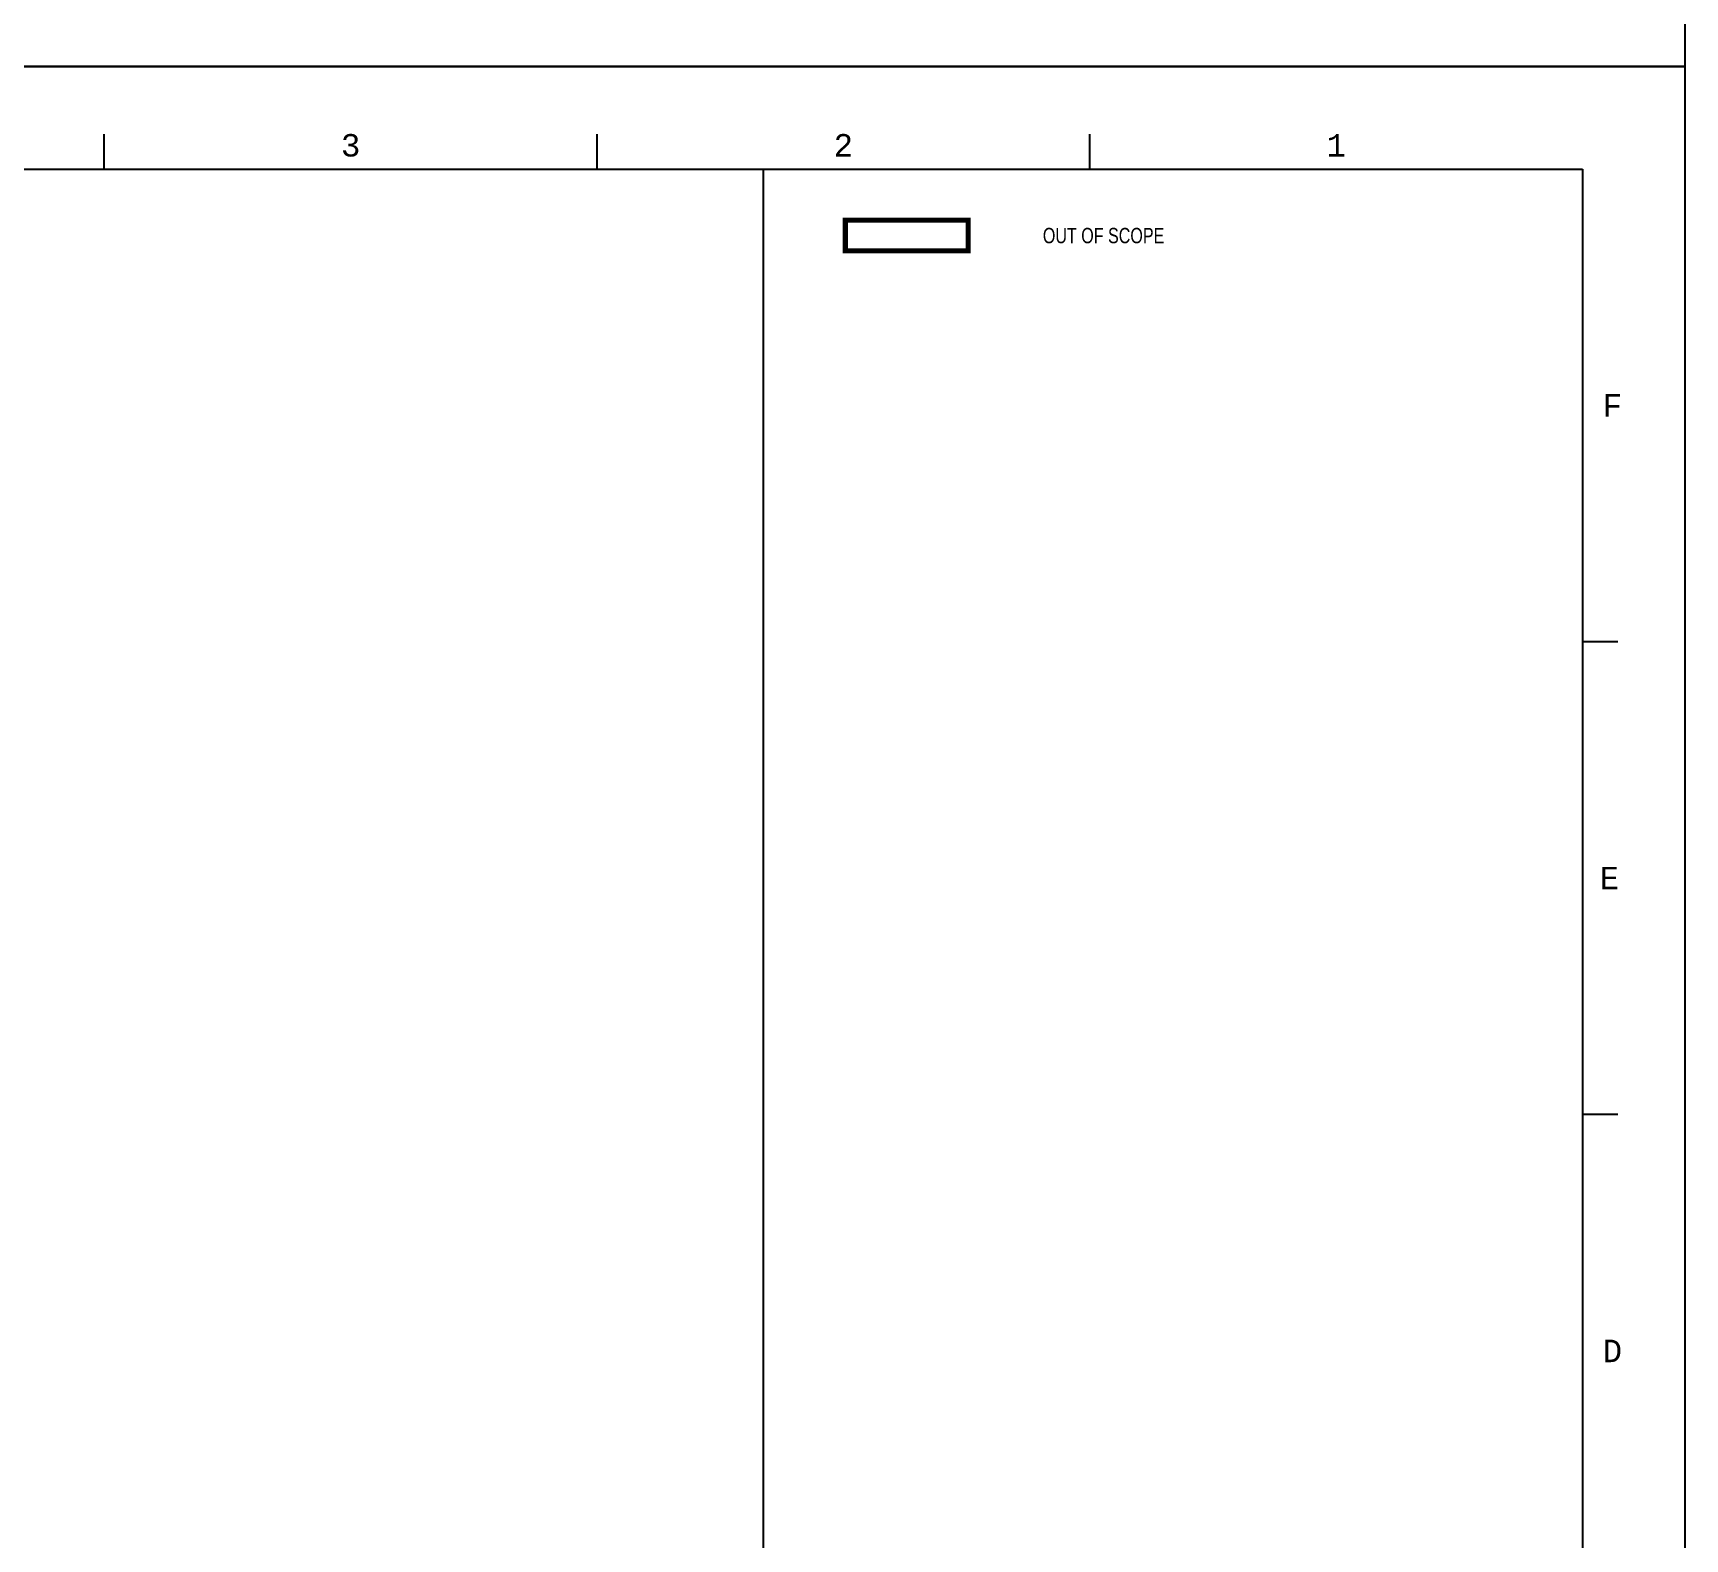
# Model space of a CAD drawing. Header units: feet. Extents: x 1 to 168002, y -59383 to 29717.
# Drawn here: x 25867 to 42001, y -44062 to -29356 of the extents above; entities that cross this region are included whole.
import ezdxf
from ezdxf.enums import TextEntityAlignment as Align

# ---------------------------------------------------------------- set-up
doc = ezdxf.new("R2010")
doc.units = ezdxf.units.FT
doc.header["$LTSCALE"] = 50
doc.header["$MEASUREMENT"] = 0
doc.linetypes.add('CONTINU', pattern=[0])
doc.linetypes.add('PHANTOMX2', pattern=[5, 2.5, -0.5, 0.5, -0.5, 0.5, -0.5])
doc.layers.get('0').update_dxf_attribs({"linetype": 'CONTINUOUS'})
doc.layers.add('Border', color=7, linetype='CONTINUOUS', lineweight=0)
doc.layers.add('E-Text-1', color=2, linetype='CONTINUOUS')
doc.styles.add('TB-1$0$MONOTXT', font='monotxt_.ttf')
doc.styles.add('돋움', font='')
doc.styles.get('돋움').set_extended_font_data('Dotum')

# ---------------------------------------------------------------- blocks, each defined once
blk = doc.blocks.new('FORMAT')
at = {"layer": 'Border', "color": 0, "linetype": 'Continuous', "lineweight": 25}
for p, q in [((26562, 28700), (26562, 29041)), ((31375, 28700), (31375, 29041)), ((36187, 28700), (36187, 29041)), ((2500, 28700), (41000, 28700)), ((41000, 28700), (41000, 1000)), ((41343, 24083), (41000, 24083)), ((41343, 19467), (41000, 19467))]:
    blk.add_line(p, q, dxfattribs=at)
blk.add_lwpolyline([(0, 0), (0, 29700), (42000, 29700), (42000, 0)], close=True, dxfattribs=at)
at = {"layer": 'Border', "color": 0, "linetype": 'Continuous', "lineweight": 25, "style": 'TB-1$0$MONOTXT'}
for s, p in [('3', (28968, 29041)), ('2', (33780, 29041)), ('1', (38594, 29041))]:
    blk.add_text(s, height=219, dxfattribs=at).set_placement(p, align=Align.TOP_CENTER)
for s, p in [('F', (41196, 26392)), ('E', (41167, 21775)), ('D', (41196, 17158))]:
    blk.add_text(s, height=220, dxfattribs=at).set_placement(p, align=Align.MIDDLE_LEFT)
blk = doc.blocks.new('TITLE')
at = {"xscale": 0.01, "yscale": 0.01, "zscale": 0.01}
blk.add_blockref('FORMAT', (0, 0), dxfattribs=at)

msp = doc.modelspace()

# ---------------------------------------------------------------- linework, layer by layer
at = {"color": 7, "linetype": 'CONTINU', "ltscale": 100}
msp.add_line((33001.4, -50343.9, 0.1), (33001.4, -30683.3, 0.1), dxfattribs=at)
at = {"color": 6, "linetype": 'PHANTOMX2', "ltscale": 0.3, "const_width": 50, "elevation": 0.1}
msp.add_lwpolyline([(33801.4, -31183.3), (35001.4, -31183.3), (35001.4, -31483.3), (33801.4, -31483.3)], close=True, dxfattribs=at)

# ---------------------------------------------------------------- block references
at = {"color": 7, "linetype": 'CONTINU', "ltscale": 100, "xscale": 100, "yscale": 100, "zscale": 100}
for p in [(1.4, -29683.3, 0.1), (1.4, -59383.3, 0.1)]:
    msp.add_blockref('TITLE', p, dxfattribs=at)

# ---------------------------------------------------------------- texts
at = {"layer": 'E-Text-1', "style": '돋움', "width": 0.8}
msp.add_text('OUT OF SCOPE', height=150, dxfattribs=at).set_placement((35730, -31333.3, 0.1), align=Align.MIDDLE_LEFT)

doc.saveas('drawing.dxf')
